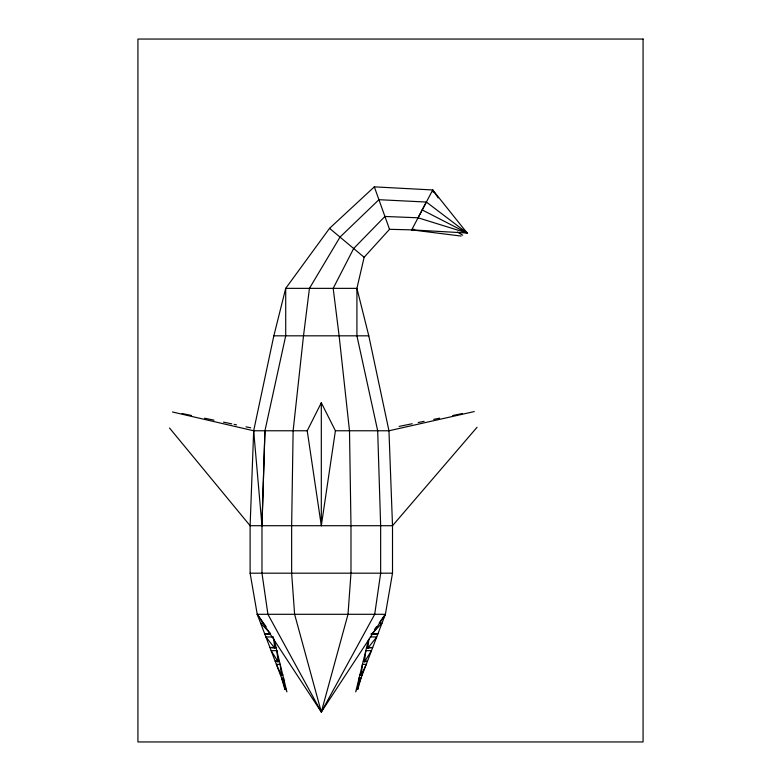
<?xml version="1.0" encoding="UTF-8"?>
<svg xmlns="http://www.w3.org/2000/svg" width="781" height="781" viewBox="0 0 781 781"><rect width="100%" height="100%" fill="white"/><g stroke="black" fill="none" stroke-linecap="round" stroke-linejoin="round"><path stroke-width="1.17" d="M368.31 640.469L355.726 691.868L385.394 614.296L257.232 614.296L321.313 712.008L374.714 614.296L380.65 573.186L380.65 525.711L377.682 430.77L356.917 335.82L356.917 288.355L285.709 288.355L285.709 335.82L264.944 430.77L261.977 525.711L261.977 573.186L267.912 614.296L321.313 712.008L385.394 614.296L392.511 573.186L392.511 525.711L388.958 430.77L368.788 335.82L356.917 288.355L364.141 257.271L389.524 229.311L411.694 229.868L467.136 233.021L432.733 189.968L374.324 186.854L329.543 228.345L285.709 288.355L273.838 335.82L253.669 430.77L250.115 525.711L250.115 573.186L257.232 614.296L286.9 691.868L274.248 640.147M264.944 430.77L261.967 525.711L253.669 430.77L172.474 411.987M368.905 639.18L367.88 648.123L372.693 647.498L366.582 647.498L367.88 648.123L376.725 636.954L370.243 636.954M321.313 525.711L335.4 430.77L321.313 402.762L307.226 430.77L321.313 525.711L321.313 402.762M418.06 217.792L426.367 202.045L467.136 233.021L418.06 217.792L384.926 216.464L353.666 248.514L333.184 288.355L339.12 335.82L349.498 430.77L350.981 525.711L350.981 573.186L348.014 614.296L321.313 712.008L294.613 614.296L291.645 573.186L291.645 525.711L293.129 430.77L303.506 335.82L309.442 288.355L340.008 237.092L378.922 199.702L426.367 202.045M461.132 236.067L411.694 229.868L432.733 189.968L438.18 197.896M374.431 629.593L376.491 626.723M379.224 622.896L385.394 614.296M477.045 427.275L392.511 525.711L250.115 525.711L169.526 428.017M276.044 647.498L274.746 648.123L269.933 647.498L272.989 647.498M411.694 229.868L413.979 229.165M474.272 411.567L388.958 430.77L335.4 430.77M399.12 426.406L412.222 423.741M418.177 422.531L424.132 421.32M433.67 419.387L439.625 418.177M452.726 415.512L462.254 413.569M273.838 335.82L368.788 335.82M253.659 430.77L307.226 430.77M250.115 573.186L392.511 573.186M263.021 623.248L260.659 623.248L270.568 633.557M379.605 623.248L381.968 623.248L371.229 634.416L377.936 633.791L371.082 633.791M270.402 633.791L264.691 633.791L270.275 634.309M273.457 636.954L265.901 636.954L274.746 648.123L273.594 638.067M182.071 413.52L191.54 415.492M204.563 418.196L214.033 420.168M223.503 422.14L231.791 423.868M234.154 424.356L236.526 424.854M245.995 426.826L250.73 427.812M422.17 209.923L467.136 233.021M457.588 232.035L462.703 235.237M329.543 228.345L364.141 257.271M257.232 614.296L266.136 626.723M374.324 186.854L389.524 229.311M432.733 189.968L433.289 192.282M359.104 678.064L357.815 689.242L356.517 688.608L357.815 689.242L360.998 678.064L359.104 678.064M362.452 664.358L361.164 675.536L359.875 674.901L362.208 674.901L361.164 675.536L366.24 664.358L362.452 664.358M365.811 650.661L364.522 661.829L367.451 661.195L363.233 661.195L364.522 661.829L371.483 650.661L365.811 650.661M285.661 688.608L284.811 689.242L281.629 678.064L283.523 678.064L284.811 689.242L285.661 688.608M279.393 661.195L278.104 661.829L275.176 661.195L279.393 661.195M282.751 674.901L281.463 675.536L280.418 674.901L282.751 674.901M643.075 39.05L137.925 39.05L137.925 741.95L643.075 741.95L643.075 39.05M276.816 650.661L271.144 650.661L278.104 661.829L276.816 650.661M280.174 664.358L276.386 664.358L281.463 675.536L280.174 664.358"/></g></svg>
